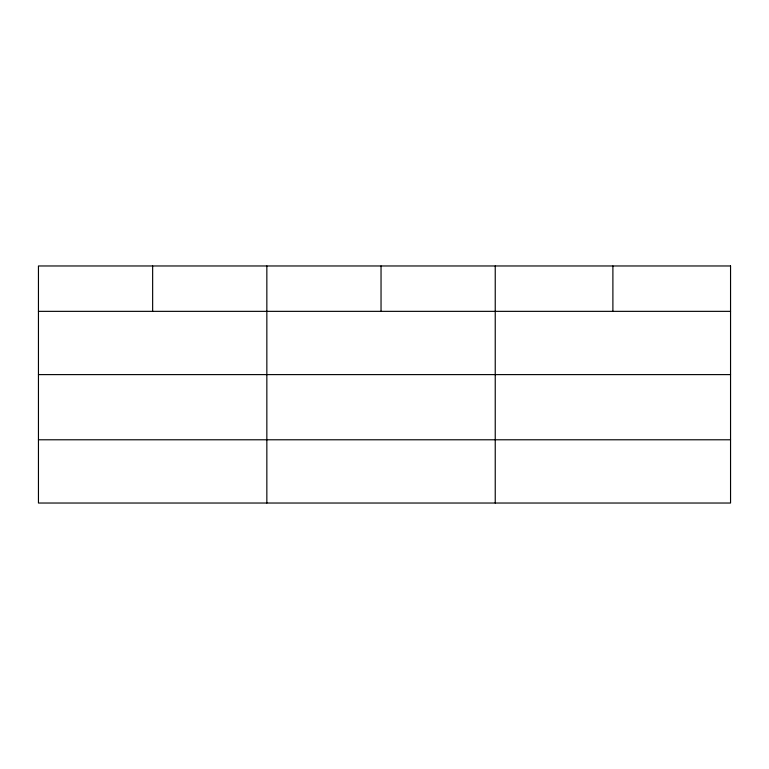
<?xml version="1.0" encoding="UTF-8"?>
<svg xmlns="http://www.w3.org/2000/svg" width="769" height="769" viewBox="0 0 769 769"><rect width="100%" height="100%" fill="white"/><g stroke="black" fill="none" stroke-linecap="round" stroke-linejoin="round"><path stroke-width="1.15" d="M38.45 311.349L730.55 311.349M38.45 374.609L730.55 374.609M38.45 439.781L730.55 439.781M612.893 265.968L612.893 311.349M495.236 265.968L495.236 503.032M381.039 265.968L381.039 311.349M266.843 265.968L266.843 503.032M152.647 265.968L152.647 311.349M730.55 265.968L38.45 265.968L38.45 503.032L730.55 503.032L730.55 265.968"/></g></svg>
